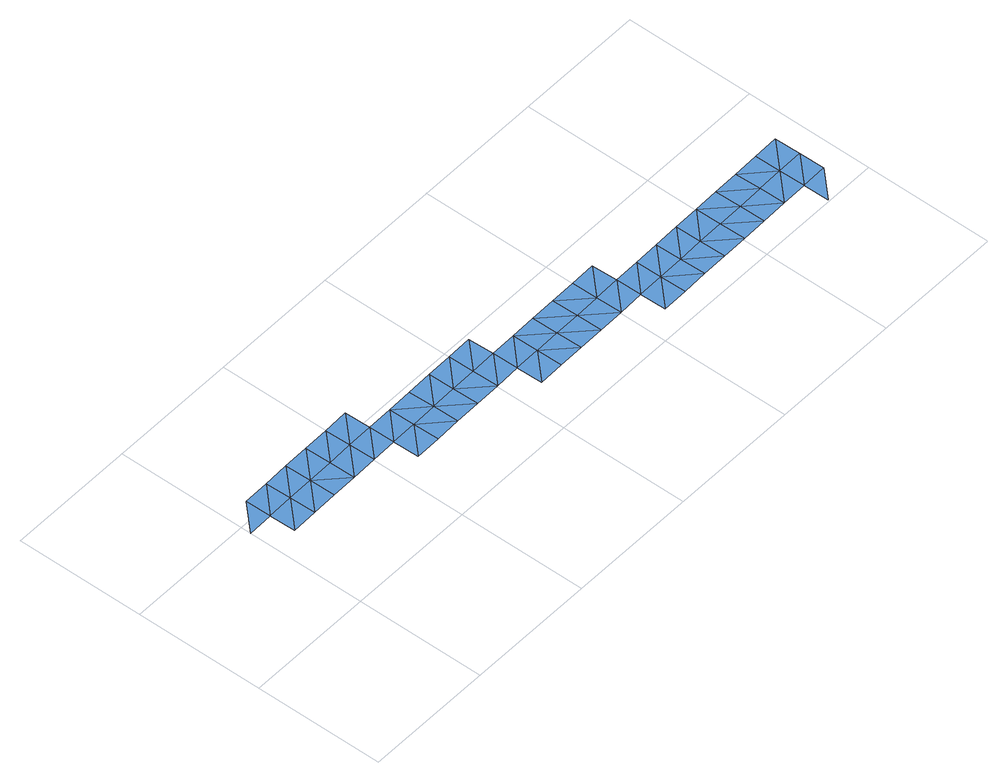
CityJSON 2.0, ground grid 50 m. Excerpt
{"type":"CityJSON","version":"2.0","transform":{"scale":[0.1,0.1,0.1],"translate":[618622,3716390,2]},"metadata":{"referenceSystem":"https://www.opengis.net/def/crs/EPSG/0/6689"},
"CityObjects":{
"waterbody1":{"type":"WaterBody","attributes":{"name":"福岡県津波浸水想定図","class":"1140","function":"2","WaterBodyTsunamiRiskAttribute.description":"1","WaterBodyTsunamiRiskAttribute.rank":"4"},"geometry":[{"type":"MultiSurface","lod":"1","boundaries":[[[0,1,2]],[[3,4,2]],[[5,4,3]],[[0,2,6]],[[2,4,6]],[[4,5,7]],[[4,8,6]],[[7,5,9]],[[8,4,7]],[[10,7,9]],[[10,11,7]],[[7,12,8]],[[11,12,7]],[[13,12,11]],[[11,10,14]],[[14,10,15]],[[14,13,11]],[[16,13,14]],[[14,15,17]],[[17,15,18]],[[14,17,16]],[[19,20,18]],[[18,21,17]],[[20,19,22]],[[20,21,18]],[[23,20,22]],[[24,21,20]],[[23,24,20]],[[24,25,21]],[[23,26,24]],[[27,25,24]],[[28,24,26]],[[27,24,28]],[[29,28,26]],[[30,27,28]],[[31,28,29]],[[30,28,31]],[[29,32,31]],[[31,33,30]],[[29,34,32]],[[35,34,36]],[[31,32,33]],[[34,37,32]],[[35,36,38]],[[35,37,34]],[[38,39,35]],[[40,37,35]],[[39,40,35]],[[37,40,41]],[[42,40,39]],[[43,41,40]],[[40,42,43]],[[43,44,41]],[[45,43,42]],[[46,44,43]],[[46,43,45]],[[47,44,46]],[[48,46,45]],[[46,49,47]],[[45,50,48]],[[49,46,48]],[[51,52,50]],[[52,51,53]],[[48,50,54]],[[50,52,54]],[[53,55,52]],[[56,52,55]],[[54,52,57]],[[57,52,56]],[[58,56,55]],[[59,57,56]],[[56,58,60]],[[59,56,60]],[[60,58,61]],[[61,62,60]],[[60,63,59]],[[60,62,63]],[[62,61,64]],[[63,62,65]],[[65,62,64]],[[63,65,66]],[[65,64,67]],[[65,68,66]],[[67,68,65]],[[66,68,69]],[[70,68,67]],[[69,68,70]],[[67,71,70]],[[72,71,73]],[[74,69,70]],[[71,75,70]],[[70,76,74]],[[75,71,72]],[[75,76,70]]]}]}
},
"vertices":[
[99,563,1],[1,461,1],[101,463,1],[103,363,1],[201,465,1],[203,365,1],[199,565,1],[301,467,1],[299,567,1],[303,367,1],[403,369,1],[401,469,1],[399,569,1],[499,571,1],[501,471,1],[503,371,1],[599,573,1],[601,473,1],[603,373,1],[605,273,1],[703,375,1],[701,475,1],[705,275,1],[805,277,1],[803,377,1],[801,477,1],[905,279,1],[901,479,1],[903,379,1],[1005,281,1],[1001,481,1],[1003,381,1],[1103,383,1],[1101,483,1],[1105,283,1],[1204,285,1],[1106,183,1],[1203,385,1],[1206,185,1],[1306,187,1],[1304,287,1],[1302,386,1],[1406,188,1],[1404,288,1],[1402,388,1],[1506,190,1],[1504,290,1],[1502,390,1],[1604,292,1],[1602,392,1],[1606,192,1],[1608,92,1],[1706,194,1],[1708,94,1],[1704,294,1],[1808,96,1],[1806,196,1],[1804,296,1],[1908,98,1],[1904,298,1],[1906,198,1],[2008,100,1],[2006,200,1],[2004,300,1],[2108,102,1],[2106,202,1],[2104,302,1],[2208,104,1],[2206,204,1],[2204,304,1],[2306,206,1],[2308,106,1],[2408,108,1],[2310,6,1],[2304,306,1],[2406,208,1],[2404,308,1]
]}
